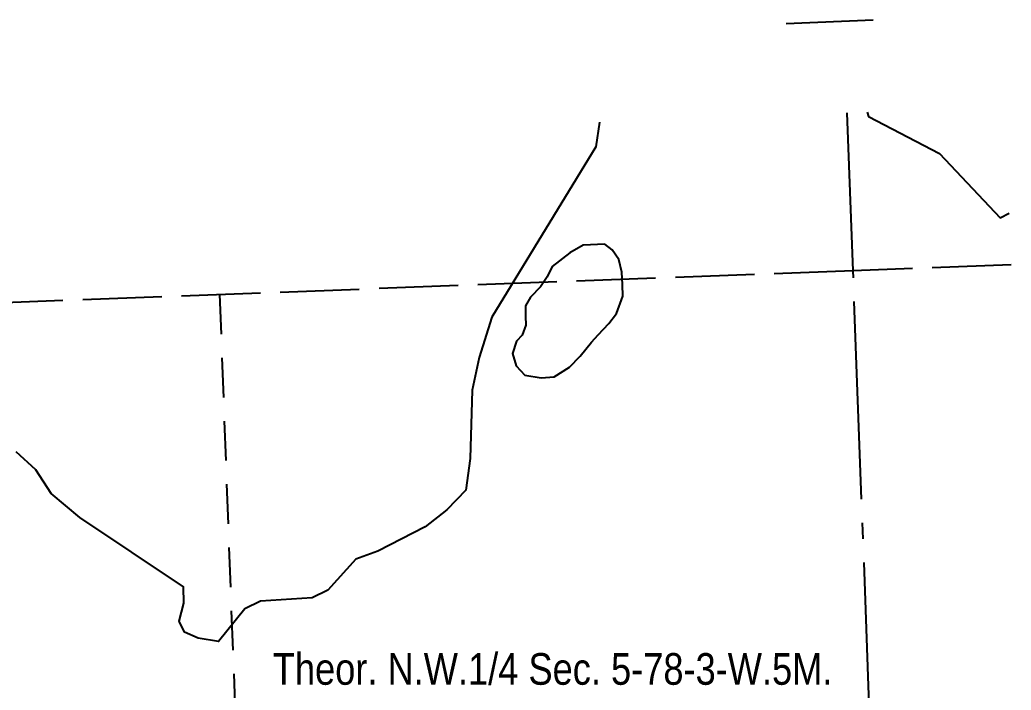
# Model space of a CAD drawing. Extents: x 659618 to 663059, y 6178642 to 6181580.
# Drawn here: x 660939 to 661566, y 6179601 to 6180025 of the extents above; entities that cross this region are included whole.
import ezdxf
from ezdxf.enums import TextEntityAlignment as Align

# ---------------------------------------------------------------- set-up
doc = ezdxf.new("R2010")
doc.units = 0
doc.header["$LTSCALE"] = 5
for name, pattern in [('foc-LSD', [8, 5, -3]), ('foc-QUARTERLINE', [33, 25, -3, 2, -3]), ('foc-UNSURVEYED', [12.5, 10, -2.5])]:
    doc.linetypes.add(name, pattern=pattern)
for name, color, linetype in [('C-SYMBOL', 7, 'Continuous'), ('L-QSEC', 8, 'foc-QUARTERLINE'), ('L-SECTION-LSD', 7, 'foc-LSD'), ('L-USEC', 7, 'foc-UNSURVEYED'), ('P-TEMP-CNRL', 160, 'Continuous'), ('T-WATER', 160, 'Continuous'), ('WETLAND', 143, 'Continuous')]:
    doc.layers.add(name, color=color, linetype=linetype)
doc.styles.add('175L', font='ARIALN.TTF', dxfattribs={"height": 20})

msp = doc.modelspace()

# ---------------------------------------------------------------- linework, layer by layer
at = {"layer": 'L-QSEC', "flags": 128}
for points in [[(661465.797, 6179866.451), (661462.085, 6179966.365)], [(661495.66, 6179062.454), (661465.797, 6179866.452)]]:
    msp.add_lwpolyline(points, dxfattribs=at)
at = {"layer": 'L-SECTION-LSD'}
msp.add_line((661065.189, 6179851.339), (661080.083, 6179449.34), dxfattribs=at)
at = {"layer": 'L-USEC', "flags": 128}
for points in [[(661565.707, 6179870.221), (661465.797, 6179866.452)], [(661465.797, 6179866.452), (660674.641, 6179836.605), (660664.592, 6179836.226)]]:
    msp.add_lwpolyline(points, dxfattribs=at)
at = {"layer": 'P-TEMP-CNRL'}
msp.add_line((661423.484, 6180022.846), (661478.426, 6180025.138), dxfattribs=at)
at = {"layer": 'T-WATER'}
msp.add_lwpolyline([(661305.456, 6179960.456), (661302.978, 6179944.901), (661237.36, 6179837.198), (661229.396, 6179811.604), (661224.892, 6179790.912), (661223.593, 6179747.654), (661220.868, 6179727.766), (661208.925, 6179715.263), (661195.127, 6179704.509), (661165.26, 6179689.087), (661151.298, 6179684.029), (661133.555, 6179664.455), (661123.792, 6179659.521), (661091.134, 6179657.524), (661081.073, 6179652.58), (661064.559, 6179631.993), (661051.59, 6179634.168), (661042.931, 6179637.819), (661039.572, 6179644.926), (661042.547, 6179656.267), (661042.397, 6179666.618), (660976.895, 6179710.493), (660958.601, 6179725.571), (660949.011, 6179740.603), (660936.526, 6179751.947)], dxfattribs=at)
at = {"layer": 'WETLAND'}
msp.add_lwpolyline([(661474.741, 6179966.843), (661475.523, 6179964.087), (661520.365, 6179940.656), (661558.744, 6179899.853), (661564.498, 6179902.772)], dxfattribs=at)
msp.add_lwpolyline([(661313.336, 6179879.658), (661308.679, 6179883.181), (661295.118, 6179882.678), (661286.656, 6179877.847), (661275.454, 6179869.22), (661272.41, 6179862.537), (661268.118, 6179856.219), (661261.771, 6179849.824), (661258.682, 6179844.372), (661258.514, 6179837.796), (661258.727, 6179832.055), (661256.489, 6179825.813), (661252.928, 6179821.985), (661250.34, 6179814.087), (661252.683, 6179806.372), (661258.254, 6179800.42), (661268.603, 6179798.75), (661276.806, 6179799.465), (661286.456, 6179805.572), (661293.198, 6179812.392), (661300.276, 6179821.277), (661304.629, 6179825.955), (661311.356, 6179833.185), (661316.059, 6179839.519), (661320.184, 6179850.348), (661319.91, 6179857.729), (661319.621, 6179865.52), (661317.673, 6179873.66), (661313.336, 6179879.658)], close=True, dxfattribs=at)

# ---------------------------------------------------------------- texts
at = {"layer": 'C-SYMBOL', "color": 3, "style": '175L'}
msp.add_text('Theor. N.W.1/4 Sec. 5-78-3-W.5M.', height=19.99631, dxfattribs=at).set_placement((661275.741, 6179598.661), align=Align.BOTTOM_CENTER)

doc.saveas('drawing.dxf')
